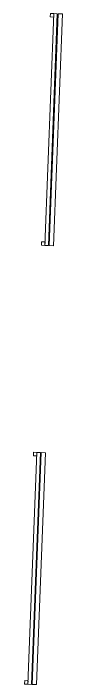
# Model space of a CAD drawing. Header units: millimetres. Extents: x 32078 to 83548, y -4690 to 56252.
# Drawn here: x 52857 to 53077, y 29164 to 33052 of the extents above; entities that cross this region are included whole.
import ezdxf

# ---------------------------------------------------------------- set-up
doc = ezdxf.new("R2010")
doc.units = ezdxf.units.MM
doc.header["$MEASUREMENT"] = 0
doc.layers.add('WALL-LNIG', color=1, linetype='Continuous', lineweight=0)

msp = doc.modelspace()

# ---------------------------------------------------------------- linework, layer by layer
at = {"layer": 'WALL-LNIG', "flags": 128}
for points in [[(53027.2, 33051.4), (53047.2, 33050.7), (52995.3, 31707.3), (52975.3, 31708.1), (53027.2, 33051.4)], [(53027.2, 33051.4), (53007.3, 33052.2), (53006.5, 33032.2), (53026.5, 33031.4), (53027.2, 33051.4)], [(52955.3, 31708.9), (52975.3, 31708.1), (52976.1, 31728.1), (52956.1, 31728.9), (52955.3, 31708.9)], [(52929, 30509), (52949, 30508.2), (52897.1, 29165.3), (52877.1, 29166), (52929, 30509)], [(52909, 30509.8), (52929, 30509), (52928.2, 30489), (52908.2, 30489.8), (52909, 30509.8)], [(52857.1, 29166.8), (52877.1, 29166), (52877.9, 29186), (52857.9, 29186.8), (52857.1, 29166.8)]]:
    msp.add_lwpolyline(points, close=True, dxfattribs=at)
at = {"layer": 'WALL-LNIG', "lineweight": 0, "flags": 128}
for points in [[(53000.3, 31707.5), (53052.2, 33050.5), (53077.2, 33049.5), (53025.3, 31706.5), (53000.3, 31707.5)], [(52902.1, 29165.1), (52954, 30508), (52979, 30507.1), (52927.1, 29164.1), (52902.1, 29165.1)]]:
    msp.add_lwpolyline(points, close=True, dxfattribs=at)

doc.saveas('drawing.dxf')
